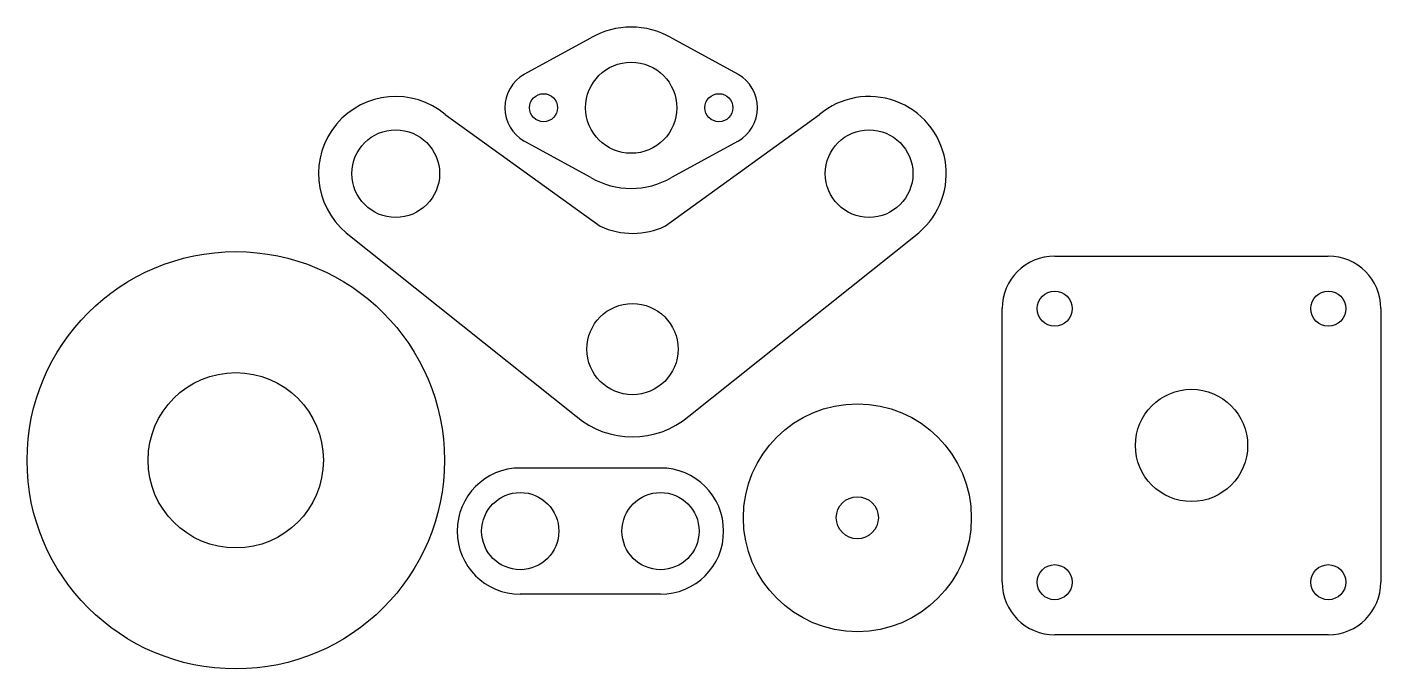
# Model space of a CAD drawing. Header units: millimetres. Extents: x 8 to 394, y 10 to 193.
import ezdxf

# ---------------------------------------------------------------- set-up
doc = ezdxf.new("R2010")
doc.units = ezdxf.units.MM
doc.layers.add('Sketch', color=7, linetype='CONTINUOUS')

msp = doc.modelspace()

# ---------------------------------------------------------------- linework, layer by layer
at = {"layer": 'Sketch'}
for p, q in [((150.14, 179.44), (169.14, 189.83)), ((192.14, 189.83), (211.14, 179.44)), ((127.64, 167.97), (171.81, 136.11)), ((190.4, 136.2), (234.33, 167.97)), ((169.14, 150), (150.14, 160.39)), ((211.14, 160.39), (192.14, 150)), ((99.35, 134.27), (164.93, 81.92)), ((197.07, 81.92), (262.62, 134.27)), ((301.4, 127.61), (379.4, 127.61)), ((286.4, 34.61), (286.4, 112.61)), ((394.4, 112.61), (394.4, 34.61)), ((189, 67.17), (149, 67.17)), ((189, 31.17), (149, 31.17)), ((379.4, 19.61), (301.4, 19.61))]:
    msp.add_line(p, q, dxfattribs=at)
for centre, radius in [((180.64, 169.91), 13), ((155.64, 169.91), 4), ((205.64, 169.91), 4), ((113.5, 151.12), 12.5), ((248.47, 151.12), 12.5), ((67.89, 69.37), 59.5), ((301.4, 112.61), 5), ((379.4, 112.61), 5), ((181, 101.07), 13), ((67.89, 69.37), 25), ((340.4, 73.61), 16), ((245.12, 52.99), 32.5), ((149, 49.17), 11), ((189, 49.17), 11), ((245.12, 52.99), 6), ((301.4, 34.61), 5), ((379.4, 34.61), 5)]:
    msp.add_circle(centre, radius, dxfattribs=at)
for centre, radius, start, end in [((180.64, 169.91), 23, 60, 120), ((155.64, 169.91), 11, 120, -120), ((205.64, 169.91), 11, -60, 60), ((113.5, 151.12), 22, 50, -130), ((248.47, 151.12), 22, -50, 130), ((180.64, 169.91), 23, -120, -60), ((181.01, 156.09), 22, -114.7195, -64.7195), ((301.4, 112.61), 15, 90.0001, -179.9999), ((379.4, 112.61), 15, -0.0001, 89.9999), ((181, 101.07), 25, -130, -50), ((149, 49.17), 18, 90, -90), ((189, 49.17), 18, -90, 90), ((301.4, 34.61), 15, -180, -90), ((379.4, 34.61), 15, -90, 0)]:
    msp.add_arc(centre, radius, start, end, dxfattribs=at)

doc.saveas('drawing.dxf')
